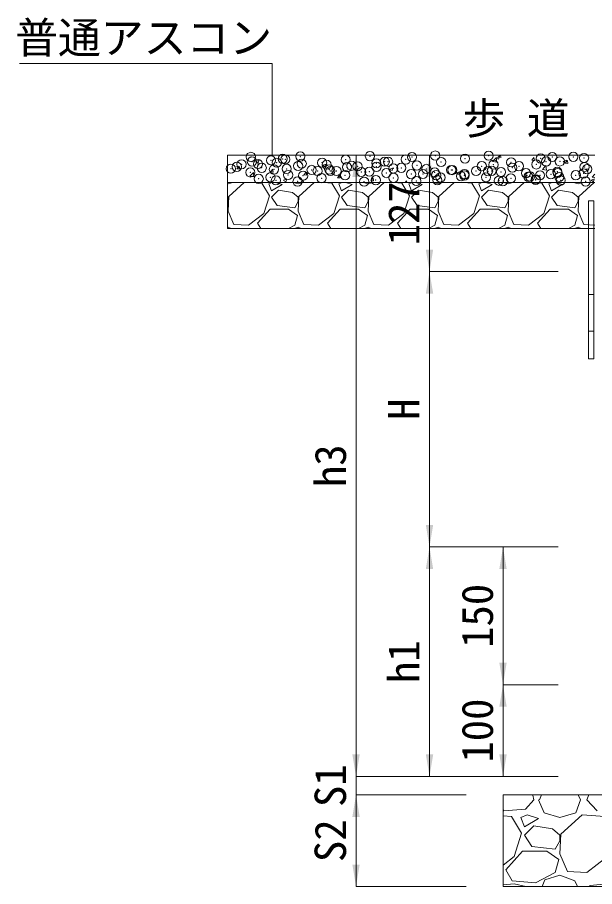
# Model space of a CAD drawing. Units: millimetres at full size, sheet at 1:20. Extents: x 0 to 8400, y 0 to 13400.
# Drawn here: x 1656 to 2285, y 10595 to 11542 of the extents above; entities that cross this region are included whole.
import ezdxf
from ezdxf.enums import TextEntityAlignment as Align

# ---------------------------------------------------------------- set-up
doc = ezdxf.new("R2010")
doc.units = ezdxf.units.MM
doc.header["$LTSCALE"] = 20
doc.header["$PDMODE"] = 32
doc.header["$PDSIZE"] = 10
for name, color, linetype, lineweight in [('ジョイント', 7, 'Continuous', 9), ('ハッチング_基礎', 150, 'Continuous', 5), ('ハッチング_舗装', 7, 'Continuous', 20), ('基礎', 3, 'Continuous', 20), ('寸法線', 7, 'Continuous', 13), ('引出線', 4, 'Continuous', 9), ('舗装・基礎', 3, 'Continuous', 20), ('補助線', 8, 'Continuous', 20)]:
    doc.layers.add(name, color=color, linetype=linetype, lineweight=lineweight)
doc.layers.add('文字', color=7, linetype='Continuous')
doc.styles.add('ＭＳ ゴシック', font='')
doc.styles.get('ＭＳ ゴシック').set_extended_font_data('MS Gothic')

# ---------------------------------------------------------------- blocks, each defined once
blk = doc.blocks.new('filled_arrow')
at = {"color": 0, "linetype": 'Continuous', "lineweight": -2}
blk.add_solid([(7.5, 1.25), (0, 0), (7.5, -1.25)], dxfattribs=at)

msp = doc.modelspace()

# ---------------------------------------------------------------- linework, layer by layer
at = {"layer": 'ジョイント'}
for p, q in [((2284, 11342.08), (2278, 11342.08)), ((2278, 11265.09), (2278, 11342.08)), ((2284, 11265.09), (2284, 11342.08)), ((2278, 11170.08), (2278, 11265.09)), ((2284, 11170.08), (2284, 11265.09)), ((2278, 11240.09), (2284, 11240.09)), ((2278, 11200.09), (2284, 11200.09)), ((2284, 11170.08), (2278, 11170.08))]:
    msp.add_line(p, q, dxfattribs=at)
at = {"layer": 'ハッチング_基礎'}
for p, q in [((1885, 11360.82), (1885.84, 11360.58)), ((1885.84, 11360.58), (1890.96, 11362.09)), ((1903.27, 11362.09), (1886.6, 11346.86)), ((1922.42, 11361.34), (1913.47, 11362.09)), ((1930.8, 11347.62), (1922.42, 11361.34)), ((1933.55, 11362.09), (1930.04, 11360.58)), ((1930.04, 11360.58), (1933.08, 11352.96)), ((1933.08, 11352.96), (1944.51, 11359.82)), ((1944.51, 11359.82), (1937.7, 11362.09)), ((1956.91, 11362.09), (1962.04, 11360.58)), ((1962.04, 11360.58), (1967.16, 11362.09)), ((1979.47, 11362.09), (1962.8, 11346.86)), ((1998.62, 11361.34), (1989.67, 11362.09)), ((2007, 11347.62), (1998.62, 11361.34)), ((2009.75, 11362.09), (2006.24, 11360.58)), ((2006.24, 11360.58), (2009.28, 11352.96)), ((2009.28, 11352.96), (2020.71, 11359.82)), ((2020.71, 11359.82), (2013.9, 11362.09)), ((2033.11, 11362.09), (2038.24, 11360.58)), ((2038.24, 11360.58), (2043.36, 11362.09)), ((2055.67, 11362.09), (2039, 11346.86)), ((2074.82, 11361.34), (2065.87, 11362.09)), ((2083.2, 11347.62), (2074.82, 11361.34)), ((2085.95, 11362.09), (2082.44, 11360.58)), ((2082.44, 11360.58), (2085.48, 11352.96)), ((2085.48, 11352.96), (2096.91, 11359.82)), ((2096.91, 11359.82), (2090.1, 11362.09)), ((2109.31, 11362.09), (2114.44, 11360.58)), ((2114.44, 11360.58), (2119.56, 11362.09)), ((2131.87, 11362.09), (2115.2, 11346.86)), ((2151.02, 11361.34), (2142.07, 11362.09)), ((2159.4, 11347.62), (2151.02, 11361.34)), ((2162.15, 11362.09), (2158.64, 11360.58)), ((2158.64, 11360.58), (2161.68, 11352.96)), ((2161.68, 11352.96), (2173.11, 11359.82)), ((2173.11, 11359.82), (2166.3, 11362.09)), ((2185.51, 11362.09), (2190.64, 11360.58)), ((2190.64, 11360.58), (2195.76, 11362.09)), ((2208.07, 11362.09), (2191.4, 11346.86)), ((2227.22, 11361.34), (2218.27, 11362.09)), ((2235.6, 11347.62), (2227.22, 11361.34)), ((2238.35, 11362.09), (2234.84, 11360.58)), ((2234.84, 11360.58), (2237.88, 11352.96)), ((2237.88, 11352.96), (2249.31, 11359.82)), ((2249.31, 11359.82), (2242.5, 11362.09)), ((2261.71, 11362.09), (2266.84, 11360.58)), ((2266.84, 11360.58), (2271.96, 11362.09)), ((2284.27, 11362.09), (2267.6, 11346.86)), ((1885.84, 11346.1), (1885, 11346.83)), ((1886.6, 11346.86), (1885.84, 11330.86)), ((1885.84, 11341.53), (1885.84, 11346.1)), ((1924.7, 11328.57), (1930.8, 11347.62)), ((1940.7, 11353.72), (1933.08, 11346.1)), ((1933.08, 11346.1), (1939.18, 11336.96)), ((1955.94, 11351.43), (1940.7, 11353.72)), ((1962.04, 11346.1), (1955.94, 11351.43)), ((1962.8, 11346.86), (1962.04, 11330.86)), ((1962.04, 11341.53), (1962.04, 11346.1)), ((2000.9, 11328.57), (2007, 11347.62)), ((2016.9, 11353.72), (2009.28, 11346.1)), ((2009.28, 11346.1), (2015.38, 11336.96)), ((2032.14, 11351.43), (2016.9, 11353.72)), ((2038.24, 11346.1), (2032.14, 11351.43)), ((2039, 11346.86), (2038.24, 11330.86)), ((2038.24, 11341.53), (2038.24, 11346.1)), ((2077.1, 11328.57), (2083.2, 11347.62)), ((2093.1, 11353.72), (2085.48, 11346.1)), ((2085.48, 11346.1), (2091.58, 11336.96)), ((2108.34, 11351.43), (2093.1, 11353.72)), ((2114.44, 11346.1), (2108.34, 11351.43)), ((2115.2, 11346.86), (2114.44, 11330.86)), ((2114.44, 11341.53), (2114.44, 11346.1)), ((2153.3, 11328.57), (2159.4, 11347.62)), ((2169.3, 11353.72), (2161.68, 11346.1)), ((2161.68, 11346.1), (2167.78, 11336.96)), ((2184.54, 11351.43), (2169.3, 11353.72)), ((2190.64, 11346.1), (2184.54, 11351.43)), ((2191.4, 11346.86), (2190.64, 11330.86)), ((2190.64, 11341.53), (2190.64, 11346.1)), ((2229.5, 11328.57), (2235.6, 11347.62)), ((2245.5, 11353.72), (2237.88, 11346.1)), ((2237.88, 11346.1), (2243.98, 11336.96)), ((2260.74, 11351.43), (2245.5, 11353.72)), ((2266.84, 11346.1), (2260.74, 11351.43)), ((2267.6, 11346.86), (2266.84, 11330.86)), ((2266.84, 11341.53), (2266.84, 11346.1)), ((1885, 11340.02), (1885.84, 11341.53)), ((1939.18, 11336.96), (1958.23, 11334.67)), ((1958.23, 11334.67), (1962.04, 11341.53)), ((2015.38, 11336.96), (2034.43, 11334.67)), ((2034.43, 11334.67), (2038.24, 11341.53)), ((2091.58, 11336.96), (2110.63, 11334.67)), ((2110.63, 11334.67), (2114.44, 11341.53)), ((2167.78, 11336.96), (2186.83, 11334.67)), ((2186.83, 11334.67), (2190.64, 11341.53)), ((2243.98, 11336.96), (2263.03, 11334.67)), ((2263.03, 11334.67), (2266.84, 11341.53)), ((1885, 11326.34), (1885.08, 11326.29)), ((1885.08, 11326.29), (1885, 11326.02)), ((1885.84, 11330.86), (1891.94, 11316.38)), ((1907.94, 11315.62), (1924.7, 11328.57)), ((1917.84, 11317.91), (1931.56, 11333.15)), ((1931.56, 11333.15), (1951.37, 11333.15)), ((1951.37, 11333.15), (1961.28, 11326.29)), ((1961.28, 11326.29), (1958.23, 11315.62)), ((1962.04, 11330.86), (1968.14, 11316.38)), ((1984.14, 11315.62), (2000.9, 11328.57)), ((1994.04, 11317.91), (2007.76, 11333.15)), ((2007.76, 11333.15), (2027.57, 11333.15)), ((2027.57, 11333.15), (2037.48, 11326.29)), ((2037.48, 11326.29), (2034.43, 11315.62)), ((2038.24, 11330.86), (2044.34, 11316.38)), ((2060.34, 11315.62), (2077.1, 11328.57)), ((2070.24, 11317.91), (2083.96, 11333.15)), ((2083.96, 11333.15), (2103.77, 11333.15)), ((2103.77, 11333.15), (2113.68, 11326.29)), ((2113.68, 11326.29), (2110.63, 11315.62)), ((2114.44, 11330.86), (2120.54, 11316.38)), ((2136.54, 11315.62), (2153.3, 11328.57)), ((2146.44, 11317.91), (2160.16, 11333.15)), ((2160.16, 11333.15), (2179.97, 11333.15)), ((2179.97, 11333.15), (2189.88, 11326.29)), ((2189.88, 11326.29), (2186.83, 11315.62)), ((2190.64, 11330.86), (2196.74, 11316.38)), ((2212.74, 11315.62), (2229.5, 11328.57)), ((2222.64, 11317.91), (2236.36, 11333.15)), ((2236.36, 11333.15), (2256.17, 11333.15)), ((2256.17, 11333.15), (2266.08, 11326.29)), ((2266.08, 11326.29), (2263.03, 11315.62)), ((2266.84, 11330.86), (2272.94, 11316.38)), ((1891.94, 11316.38), (1907.94, 11315.62)), ((1921.24, 11312.09), (1917.84, 11317.91)), ((1968.14, 11316.38), (1984.14, 11315.62)), ((1997.44, 11312.09), (1994.04, 11317.91)), ((2044.34, 11316.38), (2060.34, 11315.62)), ((2073.64, 11312.09), (2070.24, 11317.91)), ((2120.54, 11316.38), (2136.54, 11315.62)), ((2149.84, 11312.09), (2146.44, 11317.91)), ((2196.74, 11316.38), (2212.74, 11315.62)), ((2226.04, 11312.09), (2222.64, 11317.91)), ((2272.94, 11316.38), (2285, 11315.81)), ((1885, 11313.07), (1885.84, 11313.33)), ((1885.84, 11313.33), (1889.17, 11312.09)), ((1958.23, 11315.62), (1951.48, 11312.09)), ((1958.04, 11312.09), (1962.04, 11313.33)), ((1962.04, 11313.33), (1965.37, 11312.09)), ((2034.43, 11315.62), (2027.68, 11312.09)), ((2034.24, 11312.09), (2038.24, 11313.33)), ((2038.24, 11313.33), (2041.57, 11312.09)), ((2110.63, 11315.62), (2103.88, 11312.09)), ((2110.44, 11312.09), (2114.44, 11313.33)), ((2114.44, 11313.33), (2117.77, 11312.09)), ((2186.83, 11315.62), (2180.08, 11312.09)), ((2186.64, 11312.09), (2190.64, 11313.33)), ((2190.64, 11313.33), (2193.97, 11312.09)), ((2263.03, 11315.62), (2256.28, 11312.09)), ((2262.84, 11312.09), (2266.84, 11313.33)), ((2266.84, 11313.33), (2270.17, 11312.09)), ((2217.49, 10694.79), (2216.31, 10695.09)), ((2218.5, 10689.71), (2217.49, 10694.79)), ((2224.6, 10689.71), (2226.9, 10695.09)), ((2266.82, 10695.09), (2269.3, 10689.71)), ((2276.42, 10689.71), (2278.43, 10695.09)), ((2218.5, 10689.71), (2209.36, 10679.55)), ((2223.58, 10689.71), (2229.68, 10675.49)), ((2264.22, 10675.49), (2269.3, 10689.71)), ((2287.59, 10677.52), (2276.42, 10689.71)), ((2185.99, 10677.52), (2185, 10678.6)), ((2209.36, 10679.55), (2185.99, 10677.52)), ((2211.39, 10673.46), (2204.28, 10670.41)), ((2223.58, 10669.39), (2211.39, 10673.46)), ((2229.68, 10675.49), (2246.95, 10670.41)), ((2246.95, 10670.41), (2264.22, 10675.49)), ((2271.34, 10673.46), (2247.97, 10652.12)), ((2295.72, 10671.42), (2271.34, 10673.46)), ((2194.12, 10671.42), (2185, 10672.18)), ((2205.3, 10653.14), (2194.12, 10671.42)), ((2204.28, 10670.41), (2208.34, 10660.25)), ((2208.34, 10660.25), (2223.58, 10669.39)), ((2218.5, 10661.26), (2208.34, 10651.1)), ((2238.82, 10658.22), (2218.5, 10661.26)), ((2246.95, 10651.1), (2238.82, 10658.22)), ((2197.17, 10627.74), (2205.3, 10653.14)), ((2208.34, 10651.1), (2216.47, 10638.91)), ((2241.87, 10635.86), (2246.95, 10645.01)), ((2247.97, 10652.12), (2246.95, 10630.78)), ((2246.95, 10645.01), (2246.95, 10651.1)), ((2216.47, 10638.91), (2241.87, 10635.86)), ((2185, 10618.33), (2197.17, 10627.74)), ((2188.02, 10613.51), (2206.31, 10633.83)), ((2206.31, 10633.83), (2232.73, 10633.83)), ((2232.73, 10633.83), (2245.94, 10624.69)), ((2246.95, 10630.78), (2255.08, 10611.48)), ((2276.42, 10610.46), (2298.77, 10627.74)), ((2245.94, 10624.69), (2241.87, 10610.46)), ((2195.14, 10601.32), (2188.02, 10613.51)), ((2241.87, 10610.46), (2220.54, 10599.29)), ((2230.7, 10602.34), (2246.95, 10607.42)), ((2246.95, 10607.42), (2263.21, 10601.32)), ((2255.08, 10611.48), (2276.42, 10610.46)), ((2197.17, 10598.27), (2185, 10596.99)), ((2220.54, 10599.29), (2195.14, 10601.32)), ((2209.91, 10595.09), (2197.17, 10598.27)), ((2227.59, 10595.09), (2230.7, 10602.34)), ((2263.21, 10601.32), (2266.09, 10595.09)), ((2298.77, 10598.27), (2279.46, 10596.24)), ((2279.03, 10595.09), (2279.46, 10596.24))]:
    msp.add_line(p, q, dxfattribs=at)
at = {"layer": 'ハッチング_舗装'}
for p, q in [((2106.13, 11392.09), (2107.03, 11391.48)), ((2107.03, 11391.48), (2107.23, 11392.09)), ((2179.82, 11389.62), (2181.88, 11392.09)), ((2182.8, 11389.34), (2182.29, 11392.09)), ((1915.8, 11384.94), (1918.33, 11383.24)), ((1915.83, 11384.99), (1919.39, 11386.36)), ((1918.33, 11383.23), (1919.36, 11386.3)), ((2173.61, 11384.87), (2177.57, 11389)), ((2173.61, 11384.89), (2178.13, 11384.19)), ((2177.51, 11389.12), (2180.03, 11387.41)), ((2177.53, 11389.17), (2181.09, 11390.54)), ((2178.12, 11384.17), (2177.56, 11389)), ((2179.82, 11389.62), (2182.85, 11389.35)), ((2180.04, 11387.41), (2181.07, 11390.48)), ((2216.25, 11386.43), (2218.7, 11389.35)), ((2216.25, 11386.43), (2219.29, 11386.16)), ((2219.23, 11386.15), (2218.65, 11389.34)), ((2250.51, 11385.05), (2253.04, 11383.35)), ((2250.54, 11385.1), (2254.09, 11386.47)), ((2252.69, 11383.24), (2255.14, 11386.16)), ((2252.69, 11383.24), (2255.73, 11382.98)), ((2253.04, 11383.35), (2254.07, 11386.42)), ((2255.67, 11382.97), (2255.08, 11386.15)), ((1895.37, 11376.91), (1897.82, 11379.83)), ((1895.37, 11376.91), (1898.41, 11376.64)), ((1898.35, 11376.63), (1897.76, 11379.82)), ((1909.27, 11369.02), (1913.23, 11373.14)), ((1913.78, 11368.32), (1913.22, 11373.14)), ((1931.81, 11373.72), (1934.26, 11376.64)), ((1931.81, 11373.72), (1934.84, 11373.46)), ((1934.79, 11373.45), (1934.2, 11376.63)), ((1968.24, 11370.54), (1970.69, 11373.45)), ((1971.23, 11370.26), (1970.64, 11373.44)), ((1988.81, 11380.87), (1991.34, 11379.17)), ((1988.83, 11380.92), (1992.39, 11382.29)), ((1991.34, 11379.17), (1992.37, 11382.24)), ((2061.82, 11376.8), (2064.34, 11375.1)), ((2061.84, 11376.86), (2065.4, 11378.22)), ((2064.35, 11375.1), (2065.38, 11378.17)), ((2134.85, 11372.79), (2138.4, 11374.15)), ((2137.35, 11371.03), (2138.38, 11374.1)), ((2227.82, 11376.48), (2232.34, 11375.78)), ((2227.83, 11376.46), (2231.79, 11380.59)), ((2232.34, 11375.76), (2231.78, 11380.59)), ((1909.26, 11369.03), (1913.78, 11368.33)), ((1946.13, 11364.49), (1948.65, 11362.78)), ((1946.15, 11364.54), (1949.71, 11365.9)), ((1948.66, 11362.78), (1949.69, 11365.85)), ((1964.9, 11362.09), (1967.44, 11364.74)), ((1967.74, 11362.09), (1967.43, 11364.74)), ((1968.24, 11370.53), (1971.28, 11370.27)), ((2004.68, 11367.35), (2007.13, 11370.27)), ((2004.68, 11367.35), (2007.72, 11367.08)), ((2007.66, 11367.07), (2007.07, 11370.25)), ((2041.12, 11364.16), (2043.57, 11367.08)), ((2041.12, 11364.16), (2044.15, 11363.89)), ((2044.1, 11363.88), (2043.51, 11367.07)), ((2078.49, 11362.09), (2080, 11363.89)), ((2080.28, 11362.09), (2079.95, 11363.88)), ((2134.82, 11372.73), (2137.35, 11371.03)), ((2207.83, 11368.67), (2210.36, 11366.96)), ((2207.85, 11368.72), (2211.41, 11370.08)), ((2210.36, 11366.96), (2211.39, 11370.03)), ((2280.84, 11364.6), (2283.36, 11362.89)), ((2280.86, 11364.65), (2284.42, 11366.02)), ((2282.04, 11368.07), (2285, 11367.61)), ((2282.05, 11368.06), (2285, 11371.13)), ((2283.36, 11362.89), (2284.39, 11365.96))]:
    msp.add_line(p, q, dxfattribs=at)
for p in [(1910.56, 11390.05), (1945.18, 11387.92), (1948, 11387.33), (1964.42, 11390.45), (2013.73, 11387.03), (2040.11, 11390.83), (2079.14, 11387.28), (2085.9, 11389.89), (2111.22, 11391.5), (2143.7, 11388.14), (2169.36, 11391.39), (2225.94, 11388.33), (2238.65, 11390), (2261.56, 11390.09), (2273.26, 11388.93), (1895.26, 11379.3), (1900.38, 11382.02), (1911.67, 11384.98), (1918.37, 11382.24), (1922.38, 11378.16), (1932.47, 11386.25), (1938.79, 11383.84), (1961.99, 11380.2), (1965.91, 11382.69), (1988.07, 11383.77), (1993.02, 11381.55), (2015.1, 11378.85), (2020.14, 11380.4), (2026.65, 11379.72), (2047.18, 11383.07), (2047.26, 11379.25), (2056.28, 11384.8), (2059.9, 11384.75), (2065.58, 11377.5), (2074.38, 11378.11), (2091.24, 11380.75), (2117.62, 11384.56), (2161.9, 11379.9), (2174.61, 11381.57), (2193.85, 11384.11), (2195.13, 11378.29), (2202.31, 11379.92), (2221.21, 11381.86), (2231.94, 11385.01), (2246.87, 11385.12), (2273.73, 11378.94), (1888.75, 11377.16), (1909.94, 11373.14), (1935.6, 11376.39), (1949.5, 11377.01), (1951.06, 11370.42), (1967.4, 11369.55), (1976.62, 11375.87), (1983.14, 11374.64), (1995.86, 11376.32), (1997.03, 11374.63), (2003.74, 11374.72), (2013.11, 11370.11), (2030.85, 11373.58), (2039.5, 11373.92), (2057.97, 11372.43), (2085.09, 11371.28), (2097.86, 11371.47), (2101.5, 11376.96), (2110.57, 11373.14), (2112.21, 11370.14), (2128.61, 11375.82), (2129.81, 11375.67), (2139.33, 11368.99), (2143.06, 11369.75), (2143.09, 11371.23), (2155.73, 11374.67), (2168.75, 11374.48), (2172.68, 11374.83), (2182.85, 11373.53), (2209.97, 11372.38), (2212.57, 11368.29), (2214.48, 11368.77), (2225.29, 11369.97), (2237.09, 11371.23), (2244.11, 11373.85), (2244.53, 11372.5), (2246.26, 11368.21), (2264.21, 11370.09), (2272.64, 11372.01), (2276.61, 11376.72), (1919.1, 11366.21), (1931.82, 11367.88), (1937.78, 11364.46), (1961.37, 11363.29), (1987.45, 11366.86), (2033.82, 11363.04), (2046.53, 11364.71), (2065.77, 11367.24), (2090.62, 11363.84), (2113.43, 11364.66), (2117, 11367.65), (2166.44, 11367.85), (2180.49, 11364.07), (2184.86, 11363.68), (2193.56, 11366.7), (2220.6, 11364.95), (2220.68, 11365.56), (2247.8, 11364.41), (2274.92, 11363.26)]:
    msp.add_point(p, dxfattribs=at)
at = {"layer": '基礎', "lineweight": 13}
for p, q in [((2815, 10695.09), (2185, 10695.09)), ((2185, 10695.09), (2185, 10595.09)), ((2815, 10595.09), (2185, 10595.09))]:
    msp.add_line(p, q, dxfattribs=at)
at = {"layer": '寸法線'}
for p, q in [((2025, 11392.09), (2025, 10715.09)), ((2245, 11392.09), (2025, 11392.09)), ((2105, 11265.09), (2105, 11392.09)), ((2245, 11392.09), (2105, 11392.09)), ((2105, 11265.09), (2105, 10965.09)), ((2245, 11265.09), (2105, 11265.09)), ((2245, 11265.09), (2105, 11265.09)), ((2245, 10965.09), (2105, 10965.09)), ((2105, 10965.09), (2105, 10715.09)), ((2245, 10965.09), (2105, 10965.09)), ((2185, 10815.09), (2185, 10965.09)), ((2245, 10965.09), (2185, 10965.09)), ((2245, 10815.09), (2185, 10815.09)), ((2185, 10715.09), (2185, 10815.09)), ((2245, 10815.09), (2185, 10815.09)), ((2025, 10763.09), (2025, 10647.09)), ((2245, 10715.09), (2025, 10715.09)), ((2245, 10715.09), (2025, 10715.09)), ((2245, 10715.09), (2105, 10715.09)), ((2245, 10715.09), (2185, 10715.09)), ((2145, 10695.09), (2025, 10695.09)), ((2025, 10695.09), (2025, 10595.09)), ((2145, 10695.09), (2025, 10695.09)), ((2145, 10595.09), (2025, 10595.09))]:
    msp.add_line(p, q, dxfattribs=at)
at = {"layer": '引出線'}
msp.add_lwpolyline([(1933.68, 11392.09), (1933.68, 11491.76), (1658.83, 11491.76)], dxfattribs=at)
at = {"layer": '舗装・基礎'}
for p, q in [((2285, 11392.09), (1885, 11392.09)), ((2285, 11362.09), (1885, 11362.09)), ((2285, 11312.09), (1885, 11312.09))]:
    msp.add_line(p, q, dxfattribs=at)
at = {"layer": '補助線'}
msp.add_line((1885, 11392.09), (1885, 11312.09), dxfattribs=at)

# ---------------------------------------------------------------- block references
at = {"layer": '寸法線', "xscale": 3.2, "yscale": 3.2}
for p, rotation in [((2025, 11392.09), 270), ((2105, 11392.09), 270), ((2105, 11265.09), 90), ((2105, 11265.09), 270), ((2105, 10965.09), 90), ((2105, 10965.09), 270), ((2185, 10965.09), 270), ((2185, 10815.09), 90), ((2185, 10815.09), 270), ((2025, 10715.09), 90), ((2025, 10715.09), 90), ((2105, 10715.09), 90), ((2185, 10715.09), 90), ((2025, 10695.09), 270), ((2025, 10695.09), 270), ((2025, 10595.09), 90)]:
    msp.add_blockref('filled_arrow', p, dxfattribs=dict(at, rotation=rotation))
at = {"layer": '引出線', "xscale": 0.133, "yscale": 0.133, "rotation": 90}
msp.add_blockref('filled_arrow', (1933.68, 11392.09), dxfattribs=at)

# ---------------------------------------------------------------- texts
at = {"layer": '寸法線', "style": 'ＭＳ ゴシック'}
for s, p in [('127', (2077, 11328.59)), ('H', (2077, 11115.09)), ('h3', (1997, 11053.59)), ('150', (2157, 10890.09)), ('h1', (2077, 10840.09)), ('100', (2157, 10765.09)), ('S1', (1997, 10705.09)), ('S2', (1997, 10645.09))]:
    msp.add_text(s, height=34.18, rotation=90, dxfattribs=at).set_placement(p, align=Align.MIDDLE_CENTER)
at = {"layer": '引出線', "style": 'ＭＳ ゴシック'}
msp.add_text('普通アスコン', height=34.18, dxfattribs=at).set_placement((1933.68, 11536.97), align=Align.TOP_RIGHT)
at = {"layer": '文字', "style": 'ＭＳ ゴシック'}
msp.add_text('歩 道', height=34.18, dxfattribs=at).set_placement((2199.21, 11432.09), align=Align.MIDDLE_CENTER)

doc.saveas('drawing.dxf')
